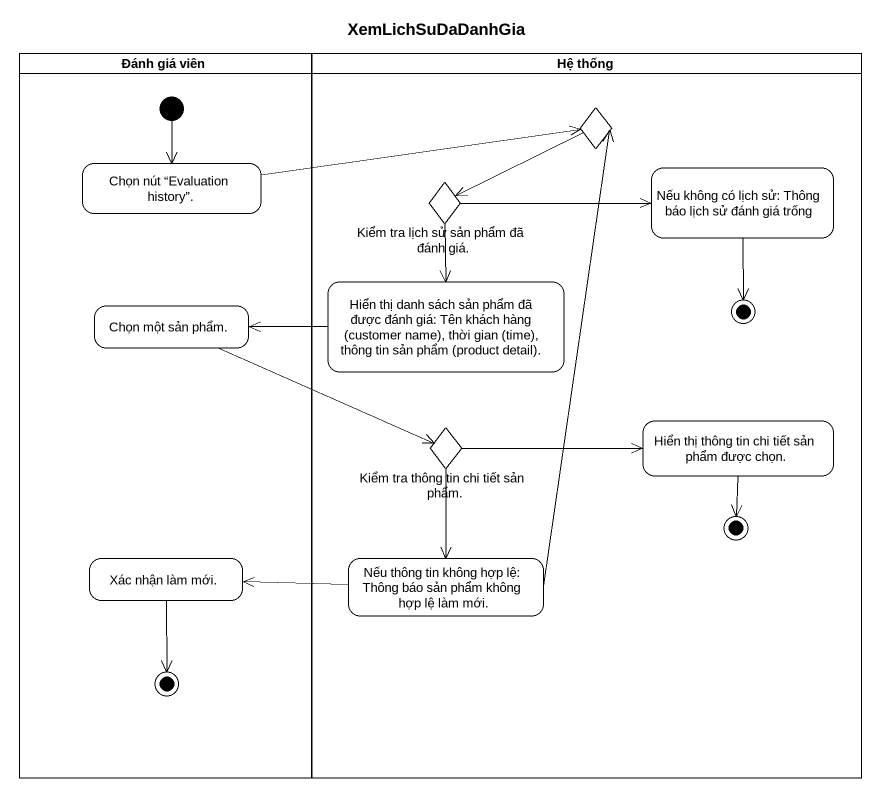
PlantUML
@startuml
title XemLichSuDaDanhGia
hide empty description
state "Đánh giá viên" as Đánh_giá_viên <<partition>> {
  state "Chọn nút “Evaluation history”." as Chọn_nút_Evaluation_history
  state "Chọn một sản phẩm." as Chọn_một_sản_phẩm
  state "Xác nhận làm mới." as Xác_nhận_làm_mới
  [*] --> Chọn_nút_Evaluation_history
  Xác_nhận_làm_mới --> [*]
}
state "Hệ thống" as Hệ_thống <<partition>> {
  state choice1 <<choice>>
  state "Kiểm tra lịch sử sản phẩm đã đánh giá." as Kiểm_tra_lịch_sử_sản_phẩm <<choice>>
  state "Nếu không có lịch sử: Thông báo lịch sử đánh giá trống" as Nếu_không_có_lịch_sử_Thông
  state "Hiển thị danh sách sản phẩm đã được đánh giá: Tên khách hàng (customer name), thời gian (time), thông tin sản phẩm (product detail)." as Hiển_thị_danh_sách_sản_phẩm
  state final1 <<end>>
  state "Kiểm tra thông tin chi tiết sản phẩm." as Kiểm_tra_thông_tin_chi_tiết <<choice>>
  state "Hiển thị thông tin chi tiết sản phẩm được chọn." as Hiển_thị_thông_tin_chi_tiết
  state "Nếu thông tin không hợp lệ: Thông báo sản phẩm không hợp lệ làm mới." as Nếu_thông_tin_không_hợp_lệ
  state final2 <<end>>
}
choice1 -left-> Kiểm_tra_lịch_sử_sản_phẩm
Chọn_nút_Evaluation_history -right-> choice1
Kiểm_tra_lịch_sử_sản_phẩm -right-> Nếu_không_có_lịch_sử_Thông
Kiểm_tra_lịch_sử_sản_phẩm --> Hiển_thị_danh_sách_sản_phẩm
Nếu_không_có_lịch_sử_Thông --> final1
Hiển_thị_danh_sách_sản_phẩm -left-> Chọn_một_sản_phẩm
Chọn_một_sản_phẩm -right-> Kiểm_tra_thông_tin_chi_tiết
Kiểm_tra_thông_tin_chi_tiết -right-> Hiển_thị_thông_tin_chi_tiết
Kiểm_tra_thông_tin_chi_tiết --> Nếu_thông_tin_không_hợp_lệ
Hiển_thị_thông_tin_chi_tiết --> final2
Nếu_thông_tin_không_hợp_lệ -up-> choice1
Nếu_thông_tin_không_hợp_lệ -left-> Xác_nhận_làm_mới
@enduml
